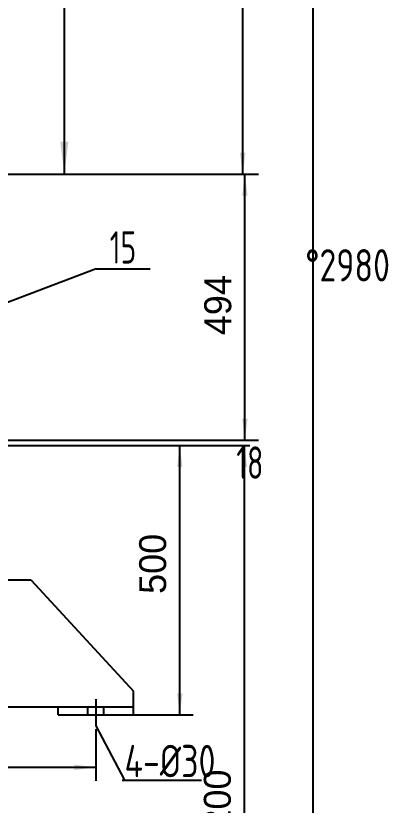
# Model space of a CAD drawing. Extents: x -1085 to 561, y -220 to 621.
# Drawn here: x 192.2 to 261.3, y 288.8 to 435.4 of the extents above; entities that cross this region are included whole.
import ezdxf

# ---------------------------------------------------------------- set-up
doc = ezdxf.new("R2010")
doc.units = 0
doc.layers.get('0').update_dxf_attribs({"color": 8, "linetype": 'CONTINUOUS'})
doc.layers.add('0-EQUIPMENT', color=7, linetype='CONTINUOUS')
doc.styles.add('HZTXT', font='tssdeng.shx', dxfattribs={"width": 0.8, "bigfont": 'tssdchn.shx'})
doc.styles.add('STYLE1', font='cadt_en.shx', dxfattribs={"width": 0.650136, "bigfont": 'cadt_hz.shx'})
doc.styles.add('STYLE17', font='cadt_en.shx', dxfattribs={"width": 0.9717, "bigfont": 'cadt_hz.shx'})

# ---------------------------------------------------------------- blocks, each defined once
blk = doc.blocks.new('*D74')
for p, q in [((185.33, 355.61), (225.09, 355.61, 1)), ((222.59, 305.61), (222.59, 355.61)), ((201.63, 305.61), (225.09, 305.61))]:
    blk.add_line(p, q)
for points in [[(222.59, 355.61), (223.09, 351.61), (222.09, 351.61)], [(222.59, 305.61), (222.09, 309.61), (223.09, 309.61)]]:
    blk.add_solid(points)
at = {"style": 'STYLE1'}
blk.add_text('500', height=5, rotation=90, dxfattribs=at).set_placement((220.05, 328.06))
blk = doc.blocks.new('*D75')
for p, q in [((207.01, 302.94), (207.01, 293.36)), ((207.01, 295.86), (109.21, 295.86, 1))]:
    blk.add_line(p, q)
blk.add_solid([(207.01, 295.86), (203.01, 295.36), (203.01, 296.36)])
at = {"style": 'STYLE1'}
blk.add_text('1749', height=5, dxfattribs=at).set_placement((124.95, 298.4))
blk = doc.blocks.new('*D81')
for p, q in [((136.83, 471.11), (203.66, 471.11)), ((201.16, 406.01), (201.16, 471.11, 1)), ((141.93, 406.01), (203.66, 406.01))]:
    blk.add_line(p, q)
for points in [[(201.16, 471.11), (201.91, 465.11), (200.41, 465.11)], [(201.16, 406.01), (200.41, 412.01), (201.91, 412.01)]]:
    blk.add_solid(points)
at = {"style": 'STYLE1'}
blk.add_text('651', height=5, rotation=90, dxfattribs=at).set_placement((198.62, 440.39))
blk = doc.blocks.new('*D82')
for p, q in [((121.19, 525.61), (236.77, 525.61)), ((234.27, 406.01), (234.27, 525.61)), ((141.93, 406.01), (236.77, 406.01))]:
    blk.add_line(p, q)
for points in [[(234.27, 525.61), (234.77, 521.61), (233.77, 521.61)], [(234.27, 406.01), (233.77, 410.01), (234.77, 410.01)]]:
    blk.add_solid(points)
at = {"insert": (232.84, 457.21), "char_height": 5, "attachment_point": 7, "rotation": 90, "style": 'STYLE17'}
blk.add_mtext('%%d1196', dxfattribs=at)
blk = doc.blocks.new('*D84')
for p, q in [((200.45, 355.61), (235.58, 355.61)), ((234.58, 235.61), (234.58, 355.61)), ((235.58, 235.61), (119.21, 235.61, 1))]:
    blk.add_line(p, q)
for points in [[(234.58, 355.61), (235.08, 351.61), (234.08, 351.61)], [(234.58, 235.61), (234.08, 239.61), (235.08, 239.61)]]:
    blk.add_solid(points)
at = {"style": 'STYLE1'}
blk.add_text('1200', height=5, rotation=90, dxfattribs=at).set_placement((232.05, 280.58))
blk = doc.blocks.new('*D95')
for p, q in [((141.93, 406.01), (237.17, 406.01)), ((234.67, 356.61), (234.67, 406.01)), ((181.51, 356.61), (237.17, 356.61))]:
    blk.add_line(p, q)
for points in [[(234.67, 406.01), (235.17, 402.01), (234.17, 402.01)], [(234.67, 356.61), (234.17, 360.61), (235.17, 360.61)]]:
    blk.add_solid(points)
at = {"style": 'STYLE1'}
blk.add_text('494', height=5, rotation=90, dxfattribs=at).set_placement((232.13, 376.11))

msp = doc.modelspace()

# ---------------------------------------------------------------- linework, layer by layer
at = {"layer": '0-EQUIPMENT'}
for p, q in [((247.31008, 227.61133), (247.31008, 525.61133)), ((207.08311, 388.40426), (162.3255, 371.42808)), ((207.08311, 388.40426), (217.08311, 388.40426, 1)), ((195.00564, 330.61133), (185.00564, 330.61133)), ((195.00564, 330.61133), (214.00564, 310.01133)), ((214.00564, 305.61133), (214.00564, 310.01133)), ((207.00564, 308.49344), (207.00564, 303.5653)), ((214.00564, 307.01133), (185.00564, 307.01133)), ((200.00564, 305.61133), (200.00564, 307.01133)), ((205.50564, 305.61133), (205.50564, 307.01133)), ((208.50564, 305.61133), (208.50564, 307.01133)), ((200.00564, 305.61133), (214.00564, 305.61133)), ((207.00564, 303.5653), (212.30047, 293.49212)), ((211.90047, 293.49212), (226.63184, 293.49212))]:
    msp.add_line(p, q, dxfattribs=at)

# ---------------------------------------------------------------- block references
for name in ['*D82', '*D81', '*D95', '*D84', '*D74', '*D75']:
    msp.add_blockref(name, (0, 0), dxfattribs=at)

# ---------------------------------------------------------------- texts
at = {"layer": '0-EQUIPMENT', "style": 'HZTXT', "width": 0.7}
for s, p in [('15', (209.58311, 389.40426)), ('18', (233.07536, 349.43932))]:
    msp.add_text(s, height=6, dxfattribs=at).set_placement(p)
at = {"layer": '0-EQUIPMENT', "char_height": 6, "attachment_point": 7, "style": 'HZTXT'}
for s, insert in [('%%d2980', (245.8815, 386.08096)), ('4-%%c30', (212.32204, 294.02568))]:
    msp.add_mtext(s, dxfattribs=dict(at, insert=insert))

doc.saveas('drawing.dxf')
